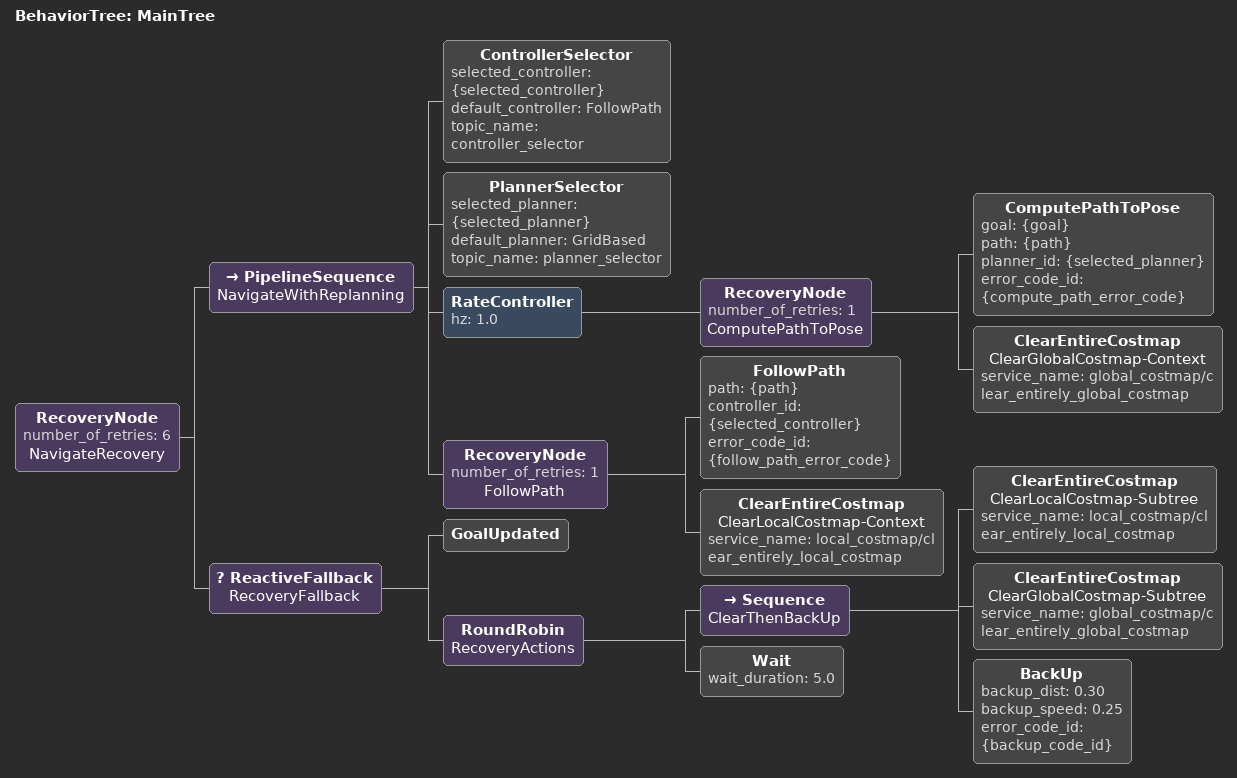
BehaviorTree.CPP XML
<root BTCPP_format="4" main_tree_to_execute="MainTree">
  <BehaviorTree ID="MainTree">
    <RecoveryNode number_of_retries="6" name="NavigateRecovery">
      <PipelineSequence name="NavigateWithReplanning">
        <ControllerSelector selected_controller="{selected_controller}" default_controller="FollowPath" topic_name="controller_selector"/>
        <PlannerSelector selected_planner="{selected_planner}" default_planner="GridBased" topic_name="planner_selector"/>
        <RateController hz="1.0">
          <RecoveryNode number_of_retries="1" name="ComputePathToPose">
            <ComputePathToPose goal="{goal}" path="{path}" planner_id="{selected_planner}" error_code_id="{compute_path_error_code}"/>
              <ClearEntireCostmap name="ClearGlobalCostmap-Context" service_name="global_costmap/clear_entirely_global_costmap"/>
          </RecoveryNode>
        </RateController>
        <RecoveryNode number_of_retries="1" name="FollowPath">
          <FollowPath path="{path}" controller_id="{selected_controller}" error_code_id="{follow_path_error_code}"/>
            <ClearEntireCostmap name="ClearLocalCostmap-Context" service_name="local_costmap/clear_entirely_local_costmap"/>
        </RecoveryNode>
      </PipelineSequence>
        <ReactiveFallback name="RecoveryFallback">
          <GoalUpdated/>
          <RoundRobin name="RecoveryActions">
            <!-- Clear, then reverse, in one attempt: BackUp will not move while
                 the footprint is inside an inflated region, which is the state it
                 exists to escape. -->
            <Sequence name="ClearThenBackUp">
              <ClearEntireCostmap name="ClearLocalCostmap-Subtree" service_name="local_costmap/clear_entirely_local_costmap"/>
              <ClearEntireCostmap name="ClearGlobalCostmap-Subtree" service_name="global_costmap/clear_entirely_global_costmap"/>
              <BackUp backup_dist="0.30" backup_speed="0.25" error_code_id="{backup_code_id}"/>
            </Sequence>
            <Wait wait_duration="5.0"/>
          </RoundRobin>
        </ReactiveFallback>
    </RecoveryNode>
  </BehaviorTree>
</root>
